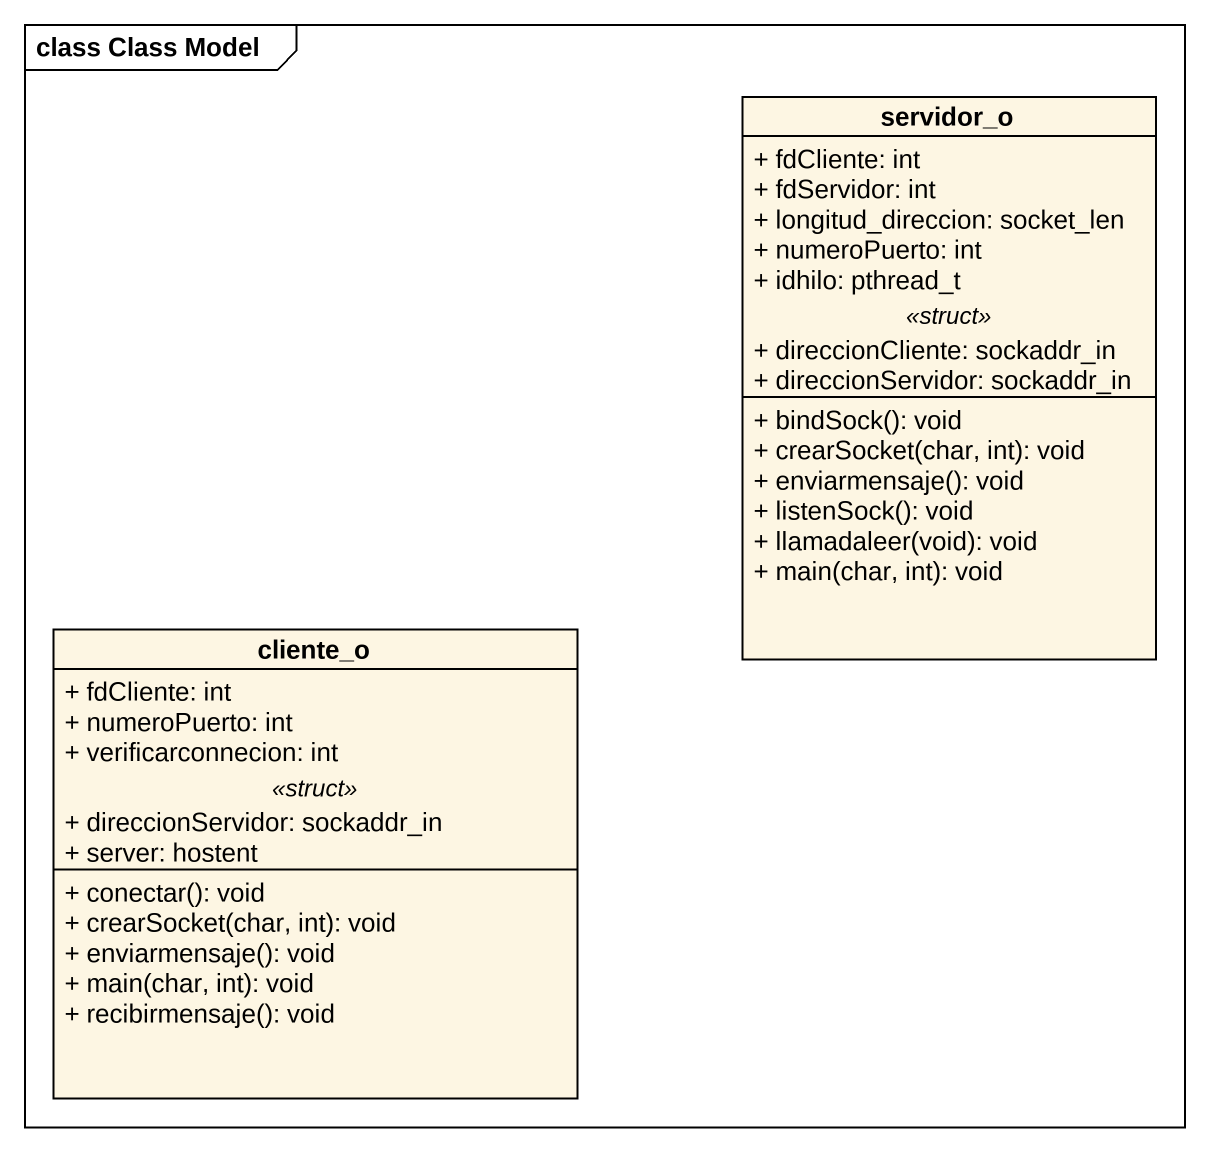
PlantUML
@startuml
mainframe class Class Model
hide circle
hide empty members
skinparam classAttributeIconSize 0
class servidor_o {
  + fdCliente: int
  + fdServidor: int
  + longitud_direccion: socket_len
  + numeroPuerto: int
  + idhilo: pthread_t
  .. <<struct>> ..
  + direccionCliente: sockaddr_in
  + direccionServidor: sockaddr_in
  --
  + bindSock(): void
  + crearSocket(char, int): void
  + enviarmensaje(): void
  + listenSock(): void
  + llamadaleer(void): void
  + main(char, int): void
}
class cliente_o {
  + fdCliente: int
  + numeroPuerto: int
  + verificarconnecion: int
  .. <<struct>> ..
  + direccionServidor: sockaddr_in
  + server: hostent
  --
  + conectar(): void
  + crearSocket(char, int): void
  + enviarmensaje(): void
  + main(char, int): void
  + recibirmensaje(): void
}
@enduml
